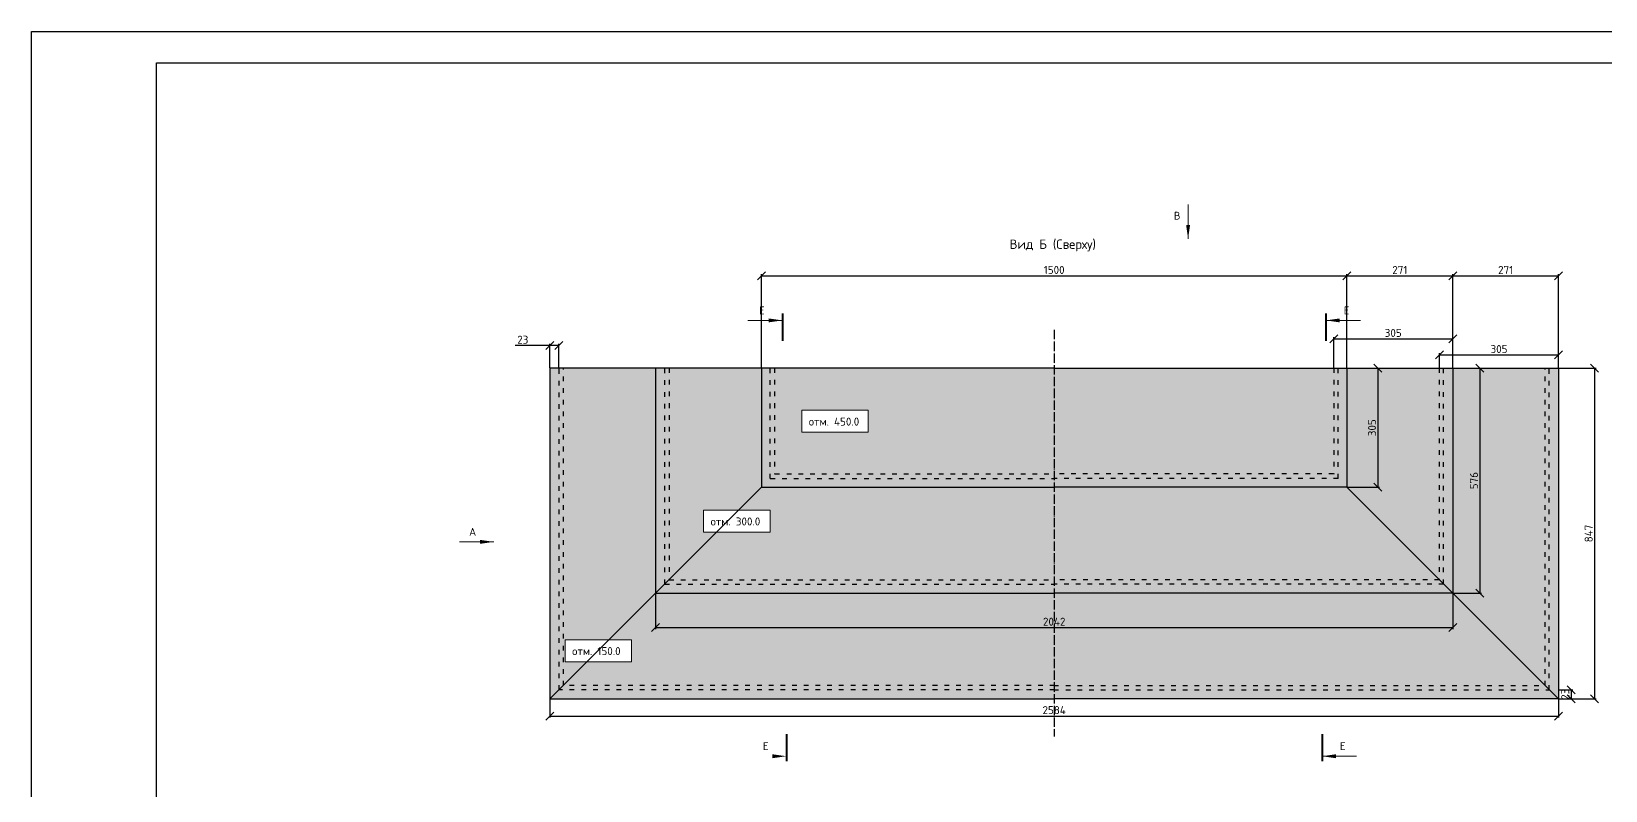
# Model space of a CAD drawing. Header units: millimetres. Extents: x 63961 to 279437, y 165795 to 374915.
# Drawn here: x 156061 to 160093, y 186669 to 188613 of the extents above; entities that cross this region are included whole.
import ezdxf

# ---------------------------------------------------------------- set-up
doc = ezdxf.new("R2010")
doc.units = ezdxf.units.MM
doc.linetypes.add('ACAD_ISO03W100', pattern=[30, 12, -18])
doc.linetypes.add('ACAD_ISO04W100', pattern=[30, 24, -3, 0, -3])
for name, color, linetype in [('Доска невидимый', 32, 'ACAD_ISO03W100'), ('Заливка ступени', 52, 'Continuous'), ('Оси', 120, 'ACAD_ISO04W100'), ('Рамка', 7, 'Continuous'), ('Ступень СМ305 Невидимая', 52, 'ACAD_ISO03W100')]:
    doc.layers.add(name, color=color, linetype=linetype)
doc.layers.add('Размеры', color=150, linetype='Continuous', lineweight=0)
doc.layers.add('Ступень СМ305', color=52, linetype='Continuous', lineweight=30)
doc.styles.get("Standard").update_dxf_attribs({"font": 'isocpeur.ttf'})
doc.dimstyles.new('Копия Аннотативный', dxfattribs={"dimscale": 0, "dimtxt": 20.5, "dimasz": 20.5, "dimexe": 4.25, "dimexo": 0.625, "dimgap": 4.625, "dimtad": 1, "dimtxsty": 'Standard', "dimblk": 'OBLIQUE', "dimcen": 20.5, "dimclrd": 256, "dimclrt": 256, "dimadec": 0, "dimazin": 0, "dimtfac": 1, "dimtmove": 0, "dimatfit": 3, "dimfxl": 1, "dimtfillclr": 4, "dimarcsym": 0})

# ---------------------------------------------------------------- blocks, each defined once
blk = doc.blocks.new('_Oblique')
at = {"color": 0, "linetype": 'ByBlock', "lineweight": -2}
blk.add_line((-0.5, -0.5), (0.5, 0.5), dxfattribs=at)
blk = doc.blocks.new('*D1387')
at = {"layer": 'Defpoints', "color": 0, "transparency": 16777216}
for p in [(159430.8, 187987.4), (157930.8, 187750.6), (159430.8, 187750.6)]:
    blk.add_point(p, dxfattribs=at)
at = {"layer": 'Размеры', "color": 0, "lineweight": -2, "transparency": 16777216}
for p, q in [((157930.8, 187751.3), (157930.8, 187991.7)), ((159430.8, 187751.3), (159430.8, 187991.7))]:
    blk.add_line(p, q, dxfattribs=at)
at = {"layer": 'Размеры', "lineweight": -2, "transparency": 16777216}
blk.add_line((157930.8, 187987.4), (159430.8, 187987.4), dxfattribs=at)
at = {"layer": 'Размеры', "lineweight": -2, "transparency": 16777216, "xscale": 20.5, "yscale": 20.5, "zscale": 20.5, "rotation": 180}
blk.add_blockref('_Oblique', (157930.8, 187987.4), dxfattribs=at)
at = {"layer": 'Размеры', "lineweight": -2, "transparency": 16777216, "xscale": 20.5, "yscale": 20.5, "zscale": 20.5}
blk.add_blockref('_Oblique', (159430.8, 187987.4), dxfattribs=at)
at = {"layer": 'Размеры', "transparency": 16777216, "insert": (158680.8, 188002.5), "char_height": 20.5, "attachment_point": 5}
blk.add_mtext('1500', dxfattribs=at)
blk = doc.blocks.new('*D1388')
at = {"layer": 'Defpoints', "color": 0, "transparency": 16777216}
for p in [(159701.8, 187987.4), (159430.8, 187750.6), (159701.8, 187750.6)]:
    blk.add_point(p, dxfattribs=at)
at = {"layer": 'Размеры', "color": 0, "lineweight": -2, "transparency": 16777216}
for p, q in [((159430.8, 187751.3), (159430.8, 187991.7)), ((159701.8, 187751.3), (159701.8, 187991.7))]:
    blk.add_line(p, q, dxfattribs=at)
at = {"layer": 'Размеры', "lineweight": -2, "transparency": 16777216}
blk.add_line((159430.8, 187987.4), (159701.8, 187987.4), dxfattribs=at)
at = {"layer": 'Размеры', "lineweight": -2, "transparency": 16777216, "xscale": 20.5, "yscale": 20.5, "zscale": 20.5, "rotation": 180}
blk.add_blockref('_Oblique', (159430.8, 187987.4), dxfattribs=at)
at = {"layer": 'Размеры', "lineweight": -2, "transparency": 16777216, "xscale": 20.5, "yscale": 20.5, "zscale": 20.5}
blk.add_blockref('_Oblique', (159701.8, 187987.4), dxfattribs=at)
at = {"layer": 'Размеры', "transparency": 16777216, "insert": (159566.3, 188002.3), "char_height": 20.5, "attachment_point": 5}
blk.add_mtext('271', dxfattribs=at)
blk = doc.blocks.new('*D1389')
at = {"layer": 'Defpoints', "color": 0, "transparency": 16777216}
for p in [(159972.8, 187987.4), (159701.8, 187750.6), (159972.8, 187750.6)]:
    blk.add_point(p, dxfattribs=at)
at = {"layer": 'Размеры', "color": 0, "lineweight": -2, "transparency": 16777216}
for p, q in [((159701.8, 187751.3), (159701.8, 187991.7)), ((159972.8, 187751.3), (159972.8, 187991.7))]:
    blk.add_line(p, q, dxfattribs=at)
at = {"layer": 'Размеры', "lineweight": -2, "transparency": 16777216}
blk.add_line((159701.8, 187987.4), (159972.8, 187987.4), dxfattribs=at)
at = {"layer": 'Размеры', "lineweight": -2, "transparency": 16777216, "xscale": 20.5, "yscale": 20.5, "zscale": 20.5, "rotation": 180}
blk.add_blockref('_Oblique', (159701.8, 187987.4), dxfattribs=at)
at = {"layer": 'Размеры', "lineweight": -2, "transparency": 16777216, "xscale": 20.5, "yscale": 20.5, "zscale": 20.5}
blk.add_blockref('_Oblique', (159972.8, 187987.4), dxfattribs=at)
at = {"layer": 'Размеры', "transparency": 16777216, "insert": (159837.3, 188002.3), "char_height": 20.5, "attachment_point": 5}
blk.add_mtext('271', dxfattribs=at)
blk = doc.blocks.new('*D1390')
at = {"layer": 'Defpoints', "color": 0, "transparency": 16777216}
for p in [(159972.8, 187750.6), (159972.8, 186903.6), (160065.1, 186903.6)]:
    blk.add_point(p, dxfattribs=at)
at = {"layer": 'Размеры', "color": 0, "lineweight": -2, "transparency": 16777216}
for p, q in [((159973.5, 187750.6), (160069.3, 187750.6)), ((159973.5, 186903.6), (160069.3, 186903.6))]:
    blk.add_line(p, q, dxfattribs=at)
at = {"layer": 'Размеры', "lineweight": -2, "transparency": 16777216}
blk.add_line((160065.1, 187750.6), (160065.1, 186903.6), dxfattribs=at)
at = {"layer": 'Размеры', "lineweight": -2, "transparency": 16777216, "xscale": 20.5, "yscale": 20.5, "zscale": 20.5}
for p, rotation in [((160065.1, 187750.6), 90), ((160065.1, 186903.6), 270)]:
    blk.add_blockref('_Oblique', p, dxfattribs=dict(at, rotation=rotation))
at = {"layer": 'Размеры', "transparency": 16777216, "insert": (160050, 187327.1), "char_height": 20.5, "attachment_point": 5, "rotation": 90}
blk.add_mtext('847', dxfattribs=at)
blk = doc.blocks.new('*D1391')
at = {"layer": 'Defpoints', "color": 0, "transparency": 16777216}
for p in [(159430.8, 187750.6), (159430.8, 187445.6), (159510.2, 187445.6)]:
    blk.add_point(p, dxfattribs=at)
at = {"layer": 'Размеры', "color": 0, "lineweight": -2, "transparency": 16777216}
for p, q in [((159431.5, 187750.6), (159514.5, 187750.6)), ((159431.5, 187445.6), (159514.5, 187445.6))]:
    blk.add_line(p, q, dxfattribs=at)
at = {"layer": 'Размеры', "lineweight": -2, "transparency": 16777216}
blk.add_line((159510.2, 187750.6), (159510.2, 187445.6), dxfattribs=at)
at = {"layer": 'Размеры', "lineweight": -2, "transparency": 16777216, "xscale": 20.5, "yscale": 20.5, "zscale": 20.5}
for p, rotation in [((159510.2, 187750.6), 90), ((159510.2, 187445.6), 270)]:
    blk.add_blockref('_Oblique', p, dxfattribs=dict(at, rotation=rotation))
at = {"layer": 'Размеры', "transparency": 16777216, "insert": (159495.1, 187598.1), "char_height": 20.5, "attachment_point": 5, "rotation": 90}
blk.add_mtext('305', dxfattribs=at)
blk = doc.blocks.new('*D1392')
at = {"layer": 'Defpoints', "color": 0, "transparency": 16777216}
for p in [(159701.8, 187750.6), (159701.8, 187174.6), (159771.4, 187174.6)]:
    blk.add_point(p, dxfattribs=at)
at = {"layer": 'Размеры', "color": 0, "lineweight": -2, "transparency": 16777216}
for p, q in [((159702.5, 187750.6), (159775.6, 187750.6)), ((159702.5, 187174.6), (159775.6, 187174.6))]:
    blk.add_line(p, q, dxfattribs=at)
at = {"layer": 'Размеры', "lineweight": -2, "transparency": 16777216}
blk.add_line((159771.4, 187750.6), (159771.4, 187174.6), dxfattribs=at)
at = {"layer": 'Размеры', "lineweight": -2, "transparency": 16777216, "xscale": 20.5, "yscale": 20.5, "zscale": 20.5}
for p, rotation in [((159771.4, 187750.6), 90), ((159771.4, 187174.6), 270)]:
    blk.add_blockref('_Oblique', p, dxfattribs=dict(at, rotation=rotation))
at = {"layer": 'Размеры', "transparency": 16777216, "insert": (159756.3, 187462.6), "char_height": 20.5, "attachment_point": 5, "rotation": 90}
blk.add_mtext('576', dxfattribs=at)
blk = doc.blocks.new('*D1408')
at = {"layer": 'Defpoints', "color": 0, "transparency": 16777216}
for p in [(157659.8, 187174.6), (159701.8, 187174.6), (159701.8, 187086)]:
    blk.add_point(p, dxfattribs=at)
at = {"layer": 'Размеры', "color": 0, "lineweight": -2, "transparency": 16777216}
for p, q in [((157659.8, 187174), (157659.8, 187081.7)), ((159701.8, 187174), (159701.8, 187081.7))]:
    blk.add_line(p, q, dxfattribs=at)
at = {"layer": 'Размеры', "lineweight": -2, "transparency": 16777216}
blk.add_line((157659.8, 187086), (159701.8, 187086), dxfattribs=at)
at = {"layer": 'Размеры', "lineweight": -2, "transparency": 16777216, "xscale": 20.5, "yscale": 20.5, "zscale": 20.5, "rotation": 180}
blk.add_blockref('_Oblique', (157659.8, 187086), dxfattribs=at)
at = {"layer": 'Размеры', "lineweight": -2, "transparency": 16777216, "xscale": 20.5, "yscale": 20.5, "zscale": 20.5}
blk.add_blockref('_Oblique', (159701.8, 187086), dxfattribs=at)
at = {"layer": 'Размеры', "transparency": 16777216, "insert": (158680.8, 187101.1), "char_height": 20.5, "attachment_point": 5}
blk.add_mtext('2042', dxfattribs=at)
blk = doc.blocks.new('*D1409')
at = {"layer": 'Defpoints', "color": 0, "transparency": 16777216}
for p in [(159701.8, 187826), (159396.8, 187750.6), (159701.8, 187750.6)]:
    blk.add_point(p, dxfattribs=at)
at = {"layer": 'Размеры', "color": 0, "lineweight": -2, "transparency": 16777216}
for p, q in [((159396.8, 187751.3), (159396.8, 187830.3)), ((159701.8, 187751.3), (159701.8, 187830.3))]:
    blk.add_line(p, q, dxfattribs=at)
at = {"layer": 'Размеры', "lineweight": -2, "transparency": 16777216}
blk.add_line((159396.8, 187826), (159701.8, 187826), dxfattribs=at)
at = {"layer": 'Размеры', "lineweight": -2, "transparency": 16777216, "xscale": 20.5, "yscale": 20.5, "zscale": 20.5, "rotation": 180}
blk.add_blockref('_Oblique', (159396.8, 187826), dxfattribs=at)
at = {"layer": 'Размеры', "lineweight": -2, "transparency": 16777216, "xscale": 20.5, "yscale": 20.5, "zscale": 20.5}
blk.add_blockref('_Oblique', (159701.8, 187826), dxfattribs=at)
at = {"layer": 'Размеры', "transparency": 16777216, "insert": (159549.3, 187841.1), "char_height": 20.5, "attachment_point": 5}
blk.add_mtext('305', dxfattribs=at)
blk = doc.blocks.new('*D1410')
at = {"layer": 'Defpoints', "color": 0, "transparency": 16777216}
for p in [(159667.8, 187750.6), (159972.8, 187784.6), (159972.8, 187750.6)]:
    blk.add_point(p, dxfattribs=at)
at = {"layer": 'Размеры', "color": 0, "lineweight": -2, "transparency": 16777216}
for p, q in [((159667.8, 187751.3), (159667.8, 187788.8)), ((159972.8, 187751.3), (159972.8, 187788.8))]:
    blk.add_line(p, q, dxfattribs=at)
at = {"layer": 'Размеры', "lineweight": -2, "transparency": 16777216}
blk.add_line((159667.8, 187784.6), (159972.8, 187784.6), dxfattribs=at)
at = {"layer": 'Размеры', "lineweight": -2, "transparency": 16777216, "xscale": 20.5, "yscale": 20.5, "zscale": 20.5, "rotation": 180}
blk.add_blockref('_Oblique', (159667.8, 187784.6), dxfattribs=at)
at = {"layer": 'Размеры', "lineweight": -2, "transparency": 16777216, "xscale": 20.5, "yscale": 20.5, "zscale": 20.5}
blk.add_blockref('_Oblique', (159972.8, 187784.6), dxfattribs=at)
at = {"layer": 'Размеры', "transparency": 16777216, "insert": (159820.3, 187799.7), "char_height": 20.5, "attachment_point": 5}
blk.add_mtext('305', dxfattribs=at)
blk = doc.blocks.new('*D1478')
at = {"layer": 'Defpoints', "color": 0, "transparency": 16777216}
for p in [(157388.8, 186903.6), (159972.8, 186903.6), (159972.8, 186859.4)]:
    blk.add_point(p, dxfattribs=at)
at = {"layer": 'Размеры', "color": 0, "lineweight": -2, "transparency": 16777216}
for p, q in [((157388.8, 186903), (157388.8, 186855.2)), ((159972.8, 186903), (159972.8, 186855.2))]:
    blk.add_line(p, q, dxfattribs=at)
at = {"layer": 'Размеры', "lineweight": -2, "transparency": 16777216}
blk.add_line((157388.8, 186859.4), (159972.8, 186859.4), dxfattribs=at)
at = {"layer": 'Размеры', "lineweight": -2, "transparency": 16777216, "xscale": 20.5, "yscale": 20.5, "zscale": 20.5, "rotation": 180}
blk.add_blockref('_Oblique', (157388.8, 186859.4), dxfattribs=at)
at = {"layer": 'Размеры', "lineweight": -2, "transparency": 16777216, "xscale": 20.5, "yscale": 20.5, "zscale": 20.5}
blk.add_blockref('_Oblique', (159972.8, 186859.4), dxfattribs=at)
at = {"layer": 'Размеры', "transparency": 16777216, "insert": (158680.8, 186874.5), "char_height": 20.5, "attachment_point": 5}
blk.add_mtext('2584', dxfattribs=at)
blk = doc.blocks.new('*D1495')
at = {"layer": 'Defpoints', "color": 0, "transparency": 16777216}
for p in [(157411.8, 187808.6), (157388.8, 187750.6), (157411.8, 187750.6)]:
    blk.add_point(p, dxfattribs=at)
at = {"layer": 'Размеры', "lineweight": -2, "transparency": 16777216}
for p, q in [((157388.8, 187808.6), (157300, 187808.6)), ((157411.8, 187808.6), (157388.8, 187808.6))]:
    blk.add_line(p, q, dxfattribs=at)
at = {"layer": 'Размеры', "color": 0, "lineweight": -2, "transparency": 16777216}
for p, q in [((157388.8, 187751.3), (157388.8, 187812.8)), ((157411.8, 187751.3), (157411.8, 187812.8))]:
    blk.add_line(p, q, dxfattribs=at)
at = {"layer": 'Размеры', "lineweight": -2, "transparency": 16777216, "xscale": 20.5, "yscale": 20.5, "zscale": 20.5, "rotation": 180}
blk.add_blockref('_Oblique', (157388.8, 187808.6), dxfattribs=at)
at = {"layer": 'Размеры', "lineweight": -2, "transparency": 16777216, "xscale": 20.5, "yscale": 20.5, "zscale": 20.5}
blk.add_blockref('_Oblique', (157411.8, 187808.6), dxfattribs=at)
at = {"layer": 'Размеры', "transparency": 16777216, "insert": (157319.5, 187823.7), "char_height": 20.5, "attachment_point": 5}
blk.add_mtext('23', dxfattribs=at)
blk = doc.blocks.new('*D1496')
at = {"layer": 'Defpoints', "color": 0, "transparency": 16777216}
for p in [(159972.8, 186926.6), (159972.8, 186903.6), (160005.1, 186903.6)]:
    blk.add_point(p, dxfattribs=at)
at = {"layer": 'Размеры', "color": 0, "lineweight": -2, "transparency": 16777216}
for p, q in [((159973.5, 186926.6), (160009.4, 186926.6)), ((159973.5, 186903.6), (160009.4, 186903.6))]:
    blk.add_line(p, q, dxfattribs=at)
at = {"layer": 'Размеры', "lineweight": -2, "transparency": 16777216}
blk.add_line((160005.1, 186926.6), (160005.1, 186903.6), dxfattribs=at)
at = {"layer": 'Размеры', "lineweight": -2, "transparency": 16777216, "xscale": 20.5, "yscale": 20.5, "zscale": 20.5}
for p, rotation in [((160005.1, 186926.6), 90), ((160005.1, 186903.6), 270)]:
    blk.add_blockref('_Oblique', p, dxfattribs=dict(at, rotation=rotation))
at = {"layer": 'Размеры', "transparency": 16777216, "insert": (159990, 186915.1), "char_height": 20.5, "attachment_point": 5, "rotation": 90}
blk.add_mtext('23', dxfattribs=at)

msp = doc.modelspace()

# ---------------------------------------------------------------- hatches: boundary and pattern name
at = {"layer": 'Заливка ступени', "true_color": 0xf8f6b0}
h = msp.add_hatch(color=51, dxfattribs=at)
h.dxf.hatch_style = 1
h.paths.add_polyline_path([(157930.845, 187750.636), (158680.845, 187750.636), (158680.845, 187445.636), (157930.845, 187445.636)])
h.paths.add_polyline_path([(157952.799, 187330.76), (157815.968, 187330.76), (157659.845, 187174.636), (158680.845, 187174.636), (158680.845, 187445.636), (157930.845, 187445.636), (157872.279, 187387.071), (157952.799, 187387.071)])
h.paths.add_polyline_path([(158033.992, 187586.644), (158033.992, 187642.955), (158204.4, 187642.955), (158204.4, 187586.644)])
h.paths.add_polyline_path([(157815.968, 187330.76), (157782.391, 187330.76), (157782.391, 187387.071), (157872.279, 187387.071), (157930.845, 187445.636), (157930.845, 187750.636), (157659.845, 187750.636), (157659.845, 187174.636)])
h.paths.add_polyline_path([(157598.237, 186998.61), (157483.819, 186998.61), (157388.845, 186903.636), (158680.845, 186903.636), (158680.845, 187174.636), (157659.845, 187174.636), (157540.13, 187054.921), (157598.237, 187054.921)])
h.paths.add_polyline_path([(157427.828, 187054.921), (157540.13, 187054.921), (157659.845, 187174.636), (157659.845, 187750.636), (157388.845, 187750.636), (157388.845, 186903.636), (157483.819, 186998.61), (157427.828, 186998.61)])
h = msp.add_hatch(color=51, dxfattribs=at)
h.dxf.hatch_style = 1
h.paths.add_polyline_path([(159972.845, 187750.636), (159735.845, 187750.636), (159701.845, 187750.636), (159701.845, 187174.636), (159972.845, 186903.636)])
h.paths.add_polyline_path([(159701.845, 187750.636), (159430.845, 187750.636), (159430.845, 187445.636), (159701.845, 187174.636)])
h.paths.add_polyline_path([(159430.845, 187750.636), (158680.845, 187750.636), (158680.845, 187445.636), (159430.845, 187445.636)])
h.paths.add_polyline_path([(159430.845, 187445.636), (158680.845, 187445.636), (158680.845, 187174.636), (159701.845, 187174.636)])
h.paths.add_polyline_path([(159701.845, 187174.636), (158680.845, 187174.636), (158680.845, 186903.636), (159972.845, 186903.636)])

# ---------------------------------------------------------------- linework, layer by layer
at = {"layer": 'Доска невидимый'}
for p, q in [((157412.47, 186926.636), (157412.47, 187750.636)), ((157423.47, 186937.636), (157423.47, 187750.636)), ((157683.47, 187197.636), (157683.47, 187750.636)), ((157953.622, 187467.788), (157953.622, 187750.636)), ((159408.068, 187467.788), (159408.068, 187750.636)), ((159678.22, 187197.636), (159678.22, 187750.636)), ((159938.22, 186937.636), (159938.22, 187750.636)), ((159949.22, 186926.636), (159949.22, 187750.636)), ((157953.622, 187467.788), (158681.47, 187468.212)), ((159408.068, 187467.788), (158680.22, 187468.212)), ((157683.47, 187197.636), (158681.47, 187197.636)), ((159678.22, 187197.636), (158680.22, 187197.636)), ((158681.47, 186926.636), (157412.47, 186926.636)), ((158681.47, 186937.636), (157423.47, 186937.636)), ((158680.22, 186937.636), (159938.22, 186937.636)), ((158680.22, 186926.636), (159949.22, 186926.636))]:
    msp.add_line(p, q, dxfattribs=at)
at = {"layer": 'Оси'}
msp.add_line((158680.845, 187848.784), (158680.845, 186807.32), dxfattribs=at)
at = {"layer": 'Размеры', "color": 2}
for p, q in [((159023.833, 188082.003), (159023.833, 188170.467)), ((157984.845, 187873.115), (157896.381, 187873.115)), ((159376.845, 187873.115), (159465.309, 187873.115)), ((157245.645, 187305.708), (157157.18, 187305.708)), ((159366.953, 186756.372), (159455.417, 186756.372))]:
    msp.add_line(p, q, dxfattribs=at)
at = {"layer": 'Размеры', "color": 2, "lineweight": 40}
for p, q in [((157984.845, 187890.428), (157984.845, 187820.625)), ((159376.845, 187890.428), (159376.845, 187820.625)), ((157994.738, 186813.314), (157994.738, 186743.511)), ((159366.953, 186813.314), (159366.953, 186743.511))]:
    msp.add_line(p, q, dxfattribs=at)
at = {"layer": 'Размеры', "color": 2}
for points in [[(159023.833, 188082.003, 0, 10, 0), (159023.833, 188117.613, 10, 10, 0)], [(157984.845, 187873.115, 0, 10, 0), (157949.234, 187873.115, 10, 10, 0)], [(159376.845, 187873.115, 0, 10, 0), (159412.456, 187873.115, 10, 10, 0)], [(157245.645, 187305.708, 0, 10, 0), (157210.034, 187305.708, 10, 10, 0)], [(157994.738, 186756.372, 0, 10, 0), (157959.127, 186756.372, 10, 10, 0)], [(159366.953, 186756.372, 0, 10, 0), (159402.563, 186756.372, 10, 10, 0)]]:
    msp.add_lwpolyline(points, format="xyseb", dxfattribs=at)
at = {"layer": 'Размеры', "color": 2, "const_width": 5}
for points in [[(159023.833, 188082.003), (159023.833, 188082.003)], [(157245.645, 187305.708), (157245.645, 187305.708)]]:
    msp.add_lwpolyline(points, dxfattribs=at)
at = {"layer": 'Размеры'}
for points in [[(158033.992, 187642.955), (158204.4, 187642.955), (158204.4, 187586.644), (158033.992, 187586.644)], [(157782.391, 187387.071), (157952.799, 187387.071), (157952.799, 187330.76), (157782.391, 187330.76)], [(157427.828, 187054.921), (157598.237, 187054.921), (157598.237, 186998.61), (157427.828, 186998.61)]]:
    msp.add_lwpolyline(points, close=True, dxfattribs=at)
at = {"layer": 'Рамка'}
for p, q in [((156060.856, 188613.48), (169516.856, 188613.48)), ((156060.856, 179109.48), (156060.856, 188613.48)), ((156380.856, 188533.48), (169436.856, 188533.48)), ((156380.856, 179189.48), (156380.856, 188533.48))]:
    msp.add_line(p, q, dxfattribs=at)
at = {"layer": 'Ступень СМ305'}
for p, q in [((157625.845, 187750.636), (157388.845, 187750.636)), ((157388.845, 187750.636), (157388.845, 186903.636)), ((157930.845, 187750.636), (157625.845, 187750.636)), ((157659.845, 187750.636), (157659.845, 187174.636)), ((157930.845, 187750.636), (157930.845, 187445.636)), ((158680.845, 187750.636), (157930.845, 187750.636)), ((158680.845, 187750.636), (159430.845, 187750.636)), ((159430.845, 187750.636), (159430.845, 187445.636)), ((159430.845, 187750.636), (159735.845, 187750.636)), ((159701.845, 187750.636), (159701.845, 187174.636)), ((159735.845, 187750.636), (159972.845, 187750.636)), ((159972.845, 187750.636), (159972.845, 186903.636)), ((157930.845, 187445.636), (157659.845, 187174.636)), ((157930.845, 187445.636), (158680.845, 187445.636)), ((159430.845, 187445.636), (158680.845, 187445.636)), ((159430.845, 187445.636), (159701.845, 187174.636)), ((157659.845, 187174.636), (157388.845, 186903.636)), ((157659.845, 187174.636), (158680.845, 187174.636)), ((159701.845, 187174.636), (158680.845, 187174.636)), ((159701.845, 187174.636), (159972.845, 186903.636)), ((157388.845, 186903.636), (158680.845, 186903.636)), ((159972.845, 186903.636), (158680.845, 186903.636))]:
    msp.add_line(p, q, dxfattribs=at)
at = {"layer": 'Ступень СМ305 Невидимая'}
for p, q in [((157694.47, 187750.636), (157694.47, 187208.636)), ((157964.622, 187750.636), (157964.622, 187478.788)), ((159397.068, 187750.636), (159397.068, 187478.788)), ((159667.22, 187750.636), (159667.22, 187208.636)), ((157965.47, 187479.636), (158681.47, 187479.636)), ((159396.22, 187479.636), (158680.22, 187479.636)), ((157694.47, 187208.636), (158681.47, 187208.636)), ((159667.22, 187208.636), (158680.22, 187208.636))]:
    msp.add_line(p, q, dxfattribs=at)

# ---------------------------------------------------------------- texts
at = {"layer": 'Размеры', "color": 7}
msp.add_text('Вид Б (Сверху)', height=24, dxfattribs=at).set_placement((158566.443, 188056.412))
at = {"layer": 'Размеры', "color": 2, "char_height": 20}
for s, insert, attachment_point in [('В', (159003.984, 188151.39), 3), ('Е', (157939.201, 187908.887), 3), ('Е', (159422.489, 187908.887), 1), ('А', (157200, 187341.479), 3), ('Е', (157949.093, 186792.144), 3), ('Е', (159412.597, 186792.144), 1)]:
    msp.add_mtext(s, dxfattribs=dict(at, insert=insert, attachment_point=attachment_point))
at = {"layer": 'Размеры', "char_height": 20.5, "attachment_point": 1}
for s, insert in [('отм. 450.0', (158052.27, 187624.055)), ('отм. 300.0', (157800.669, 187368.17)), ('отм. 150.0', (157446.106, 187036.021))]:
    msp.add_mtext_dynamic_manual_height_columns(s, width=173.6503, gutter_width=5235.303, heights=[0], dxfattribs=dict(at, insert=insert))

# ---------------------------------------------------------------- dimensions: what is measured, and where the dimension line sits
at = {"layer": 'Размеры'}
dim = msp.add_linear_dim(base=(159430.845, 187987.414), p1=(157930.845, 187750.636), p2=(159430.845, 187750.636), dimstyle='Копия Аннотативный', override={"dimexe": 4.25}, dxfattribs=at)
dim.commit()
dim.dimension.update_dxf_attribs({"geometry": '*D1387', "text_midpoint": (158680.845, 188002.506)})
for base, p1, p2, picture, middle in [((159701.845, 187987.414), (159430.845, 187750.636), (159701.845, 187750.636), '*D1388', (159566.345, 188002.331)), ((159972.845, 187987.414), (159701.845, 187750.636), (159972.845, 187750.636), '*D1389', (159837.345, 188002.331)), ((159701.845, 187826.02), (159396.845, 187750.636), (159701.845, 187750.636), '*D1409', (159549.345, 187841.119)), ((159972.845, 187784.569), (159667.845, 187750.636), (159972.845, 187750.636), '*D1410', (159820.345, 187799.668)), ((159701.845, 187085.968), (157659.845, 187174.636), (159701.845, 187174.636), '*D1408', (158680.845, 187101.06)), ((159972.845, 186859.434), (157388.845, 186903.636), (159972.845, 186903.636), '*D1478', (158680.845, 186874.526))]:
    dim = msp.add_linear_dim(base=base, p1=p1, p2=p2, dimstyle='Копия Аннотативный', dxfattribs=at)
    dim.commit()
    dim.dimension.update_dxf_attribs({"geometry": picture, "text_midpoint": middle})
dim = msp.add_linear_dim(base=(157411.845, 187808.557), p1=(157388.845, 187750.636), p2=(157411.845, 187750.636), dimstyle='Копия Аннотативный', dxfattribs=at)
dim.commit()
dim.dimension.update_dxf_attribs({"geometry": '*D1495', "text_midpoint": (157319.52, 187808.557), "dimtype": 160})
for base, p1, p2, picture, middle in [((159510.239, 187445.636), (159430.845, 187750.636), (159430.845, 187445.636), '*D1391', (159495.14, 187598.136)), ((159771.383, 187174.636), (159701.845, 187750.636), (159701.845, 187174.636), '*D1392', (159756.291, 187462.636)), ((160065.052, 186903.636), (159972.845, 187750.636), (159972.845, 186903.636), '*D1390', (160049.96, 187327.136))]:
    dim = msp.add_linear_dim(base=base, p1=p1, p2=p2, angle=90, dimstyle='Копия Аннотативный', dxfattribs=at)
    dim.commit()
    dim.dimension.update_dxf_attribs({"geometry": picture, "text_midpoint": middle})
dim = msp.add_linear_dim(base=(160005.109, 186903.636), p1=(159972.845, 186926.636), p2=(159972.845, 186903.636), angle=90, dimstyle='Копия Аннотативный', dxfattribs=at)
dim.commit()
dim.dimension.update_dxf_attribs({"geometry": '*D1496', "text_midpoint": (160005.109, 186915.136), "dimtype": 160})

doc.saveas('drawing.dxf')
